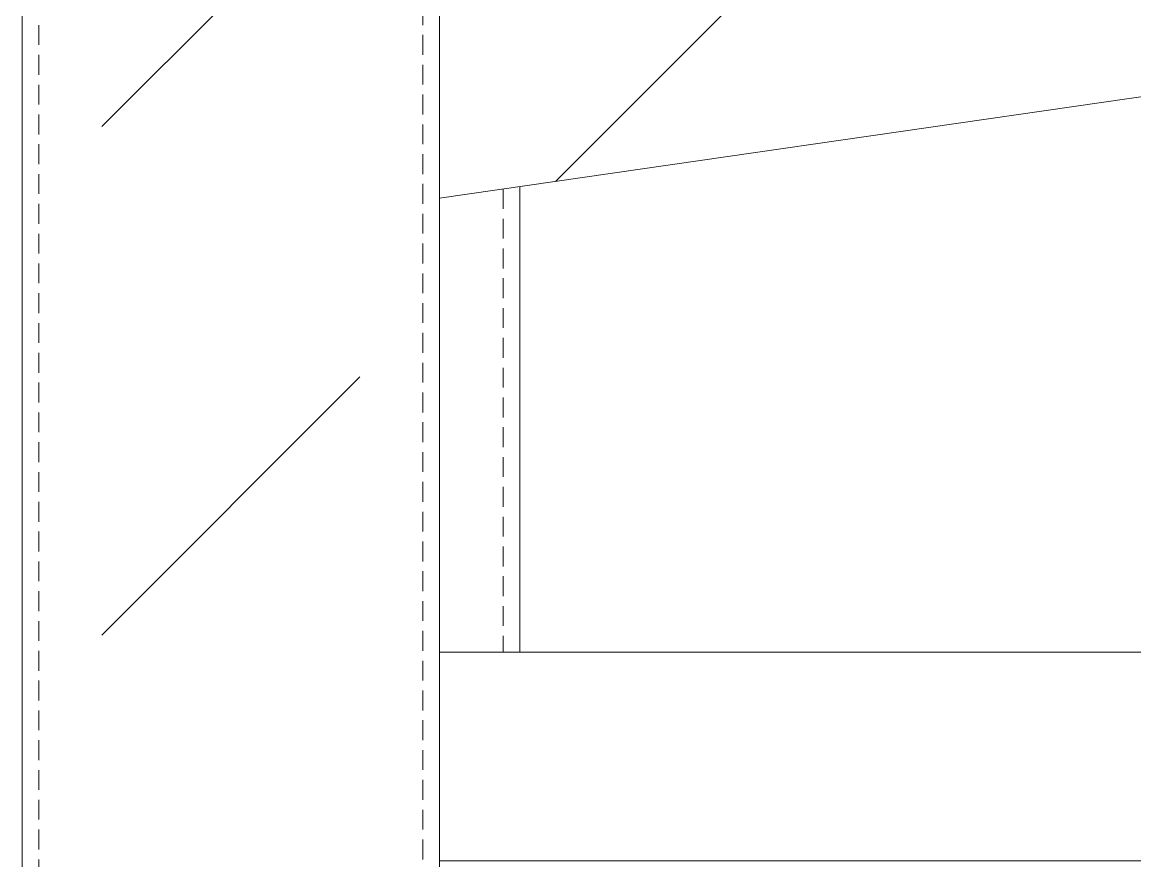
# Model space of a CAD drawing. Header units: centimetres. Extents: x -13467 to 3766, y -437 to 1921.
# Drawn here: x -13122.09 to -13095.42, y 470.01 to 490.12 of the extents above; entities that cross this region are included whole.
import ezdxf

# ---------------------------------------------------------------- set-up
doc = ezdxf.new("R2010")
doc.units = ezdxf.units.CM
doc.linetypes.add('Hidden', pattern=[0.714375, 0.47625, -0.238125])
doc.layers.add('S-BEAM', color=7, linetype='Continuous', lineweight=9)
doc.layers.add('S-COLS', color=7, linetype='Continuous', lineweight=9)
pattern_1 = [(45, (-5050.647, 712), (-25.14472, 25.14472), []), (45, (-5050.647, 750.1), (-25.14472, 25.14472), [])]

# ---------------------------------------------------------------- blocks, each defined once
blk = doc.blocks.new('FP_1-Sección 1-1')
at = {"layer": 'S-COLS'}
blk.add_line((-13112.09, 448.625), (-13112.09, 515.53), dxfattribs=at)
blk = doc.blocks.new('FP_2-Sección 1-1')
at = {"layer": 'S-COLS'}
blk.add_line((-13122.09, 515.53), (-13122.09, 448.625), dxfattribs=at)
blk = doc.blocks.new('HSS Rectangular-Column - 100 x 100 mm-1472442-Sección 1-1')
at = {"layer": 'S-COLS', "true_color": 0xc0c0c0}
h = blk.add_hatch(dxfattribs=at)
h.set_pattern_fill('FP_6', color=9, style=0, pattern_type=2)
h.set_pattern_definition(pattern_1)
h.paths.add_polyline_path([(-13114.908, 46.025), (-13113.995, 46.025), (-13113.995, 440.53), (-13120.185, 440.53), (-13120.111, 436.818), (-13118.723, 436.818), (-13118.564, 436.5), (-13120.185, 436.5), (-13120.111, 241.818), (-13118.723, 241.818), (-13118.564, 241.5), (-13120.185, 241.5), (-13120.185, 46.025)])
h.paths.add_polyline_path([(-13113.995, 441.483), (-13113.995, 449.578), (-13120.185, 449.574), (-13120.175, 441.483), (-13114.908, 441.483)])
h.paths.add_polyline_path([(-13120.185, 450.526), (-13120.175, 450.53), (-13113.995, 450.53), (-13113.995, 507.27), (-13118.801, 507.27), (-13118.801, 515.53), (-13120.185, 515.53), (-13120.185, 450.53)])
h.paths.add_polyline_path([(-13113.995, 508.181), (-13113.995, 515.53), (-13117.497, 515.53), (-13117.497, 509.842), (-13117.195, 509.02), (-13116.433, 508.587), (-13114.908, 508.333)])
at = {"layer": 'S-COLS', "linetype": 'Hidden'}
for p, q in [((-13121.69, 449.568), (-13121.69, 515.53)), ((-13112.49, 515.53), (-13112.49, 449.615))]:
    blk.add_line(p, q, dxfattribs=at)
at = {"layer": 'S-COLS'}
for name in ['FP_2-Sección 1-1', 'FP_1-Sección 1-1']:
    blk.add_blockref(name, (0, 0), dxfattribs=at)
blk = doc.blocks.new('FP_4-Sección 1-1')
at = {"layer": 'S-COLS'}
blk.add_line((-13110.164, 475.014), (-13110.164, 486.179), dxfattribs=at)
blk = doc.blocks.new('HSS Rectangular-Column - 100 x 100 mm-V3-Sección 1-1')
at = {"layer": 'S-COLS', "linetype": 'Hidden'}
blk.add_line((-13110.564, 486.121), (-13110.564, 475.014), dxfattribs=at)
at = {"layer": 'S-COLS'}
blk.add_blockref('FP_4-Sección 1-1', (0, 0), dxfattribs=at)
blk = doc.blocks.new('RVR_CERCHA_C01 - RVR_CERCHA_C01-1649010-Sección 1-1')
at = {"layer": 'S-BEAM', "true_color": 0xc0c0c0}
h = blk.add_hatch(dxfattribs=at)
h.set_pattern_fill('FP_6', color=9, style=0, pattern_type=2)
h.set_pattern_definition(pattern_1)
h.paths.add_polyline_path([(-13112.09, 485.9), (-12516.638, 572.081), (-12517.355, 577.029), (-13112.09, 490.953), (-13112.09, 488.692)])
h = blk.add_hatch(dxfattribs=at)
h.set_pattern_fill('FP_6', color=9, style=0, pattern_type=2)
h.set_pattern_definition(pattern_1)
h.paths.add_polyline_path([(-13101.179, 470.014), (-12517.312, 470.014), (-12517.312, 475.014), (-13112.09, 475.014), (-13112.09, 470.014)])
at = {"layer": 'S-BEAM'}
for p, q in [((-12516.638, 572.081), (-13112.09, 485.9)), ((-13112.09, 475.014), (-12517.312, 475.014)), ((-12517.312, 470.014), (-13112.09, 470.014))]:
    blk.add_line(p, q, dxfattribs=at)
blk = doc.blocks.new('PQ_RVR_EST-01_ZZ_ZZ_MO_T_A_rvt-1-Sección 1-1')
at = {"layer": 'S-BEAM', "lineweight": 9}
blk.add_blockref('RVR_CERCHA_C01 - RVR_CERCHA_C01-1649010-Sección 1-1', (0, 0), dxfattribs=at)
at = {"layer": 'S-COLS', "lineweight": 9}
for name in ['HSS Rectangular-Column - 100 x 100 mm-1472442-Sección 1-1', 'HSS Rectangular-Column - 100 x 100 mm-V3-Sección 1-1']:
    blk.add_blockref(name, (0, 0), dxfattribs=at)

msp = doc.modelspace()

# ---------------------------------------------------------------- block references
at = {"lineweight": 5}
msp.add_blockref('PQ_RVR_EST-01_ZZ_ZZ_MO_T_A_rvt-1-Sección 1-1', (0, 0), dxfattribs=at)

doc.saveas('drawing.dxf')
